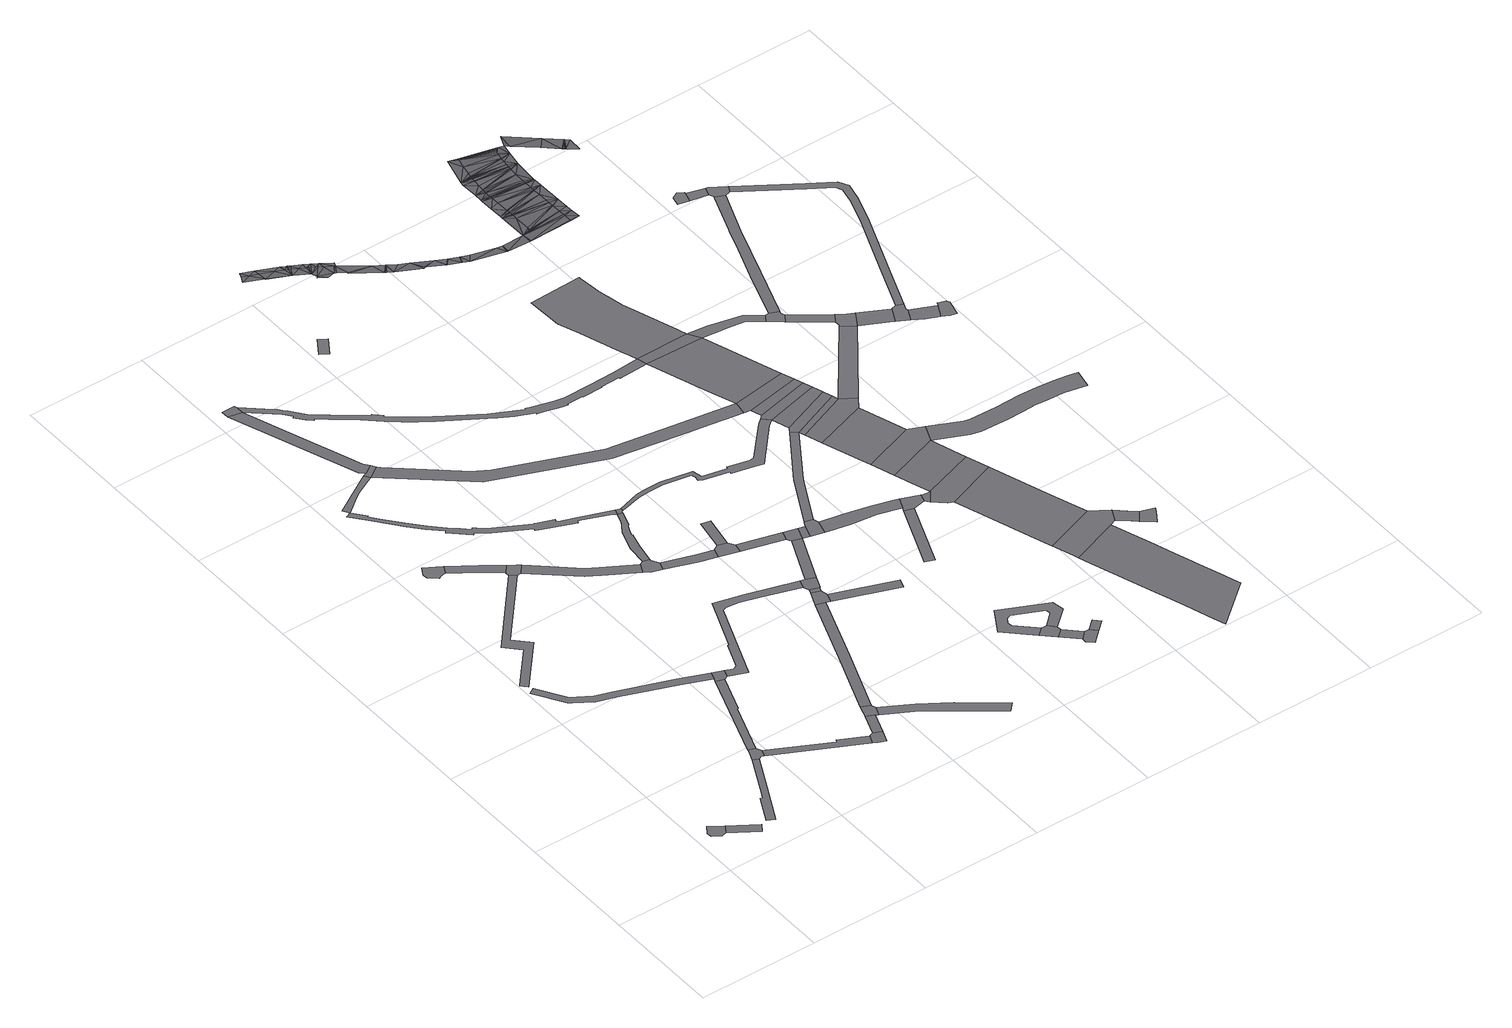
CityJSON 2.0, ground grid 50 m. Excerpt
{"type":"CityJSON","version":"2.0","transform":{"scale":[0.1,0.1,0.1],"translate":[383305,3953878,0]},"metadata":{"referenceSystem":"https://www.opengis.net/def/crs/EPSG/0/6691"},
"CityObjects":{
"road1":{"type":"Road","attributes":{"class":"1040","RoadStructureAttribute.sectionType":"4"},"geometry":[{"type":"MultiSurface","lod":"1","boundaries":[[[0,1,2,3,4,5]]]}]},
"road2":{"type":"Road","attributes":{"class":"1040","RoadStructureAttribute.sectionType":"1"},"geometry":[{"type":"MultiSurface","lod":"1","boundaries":[[[5,4,6,7]]]}]},
"road3":{"type":"Road","attributes":{"class":"1040","RoadStructureAttribute.sectionType":"1"},"geometry":[{"type":"MultiSurface","lod":"1","boundaries":[[[8,9,10,11,12,13,14,15]]]}]},
"road4":{"type":"Road","attributes":{"class":"1040","RoadStructureAttribute.sectionType":"4"},"geometry":[{"type":"MultiSurface","lod":"1","boundaries":[[[16,17,18,8,15,19,20,21,22]]]}]},
"road5":{"type":"Road","attributes":{"class":"1040","RoadStructureAttribute.sectionType":"1"},"geometry":[{"type":"MultiSurface","lod":"1","boundaries":[[[23,24,25,26,27,28,29,30,31,32,33,34,35,36]]]}]},
"road6":{"type":"Road","attributes":{"class":"1040","RoadStructureAttribute.sectionType":"1"},"geometry":[{"type":"MultiSurface","lod":"1","boundaries":[[[37,38,39,40,41,42,43,44,45,46]]]}]},
"road7":{"type":"Road","attributes":{"class":"1040","RoadStructureAttribute.sectionType":"4"},"geometry":[{"type":"MultiSurface","lod":"1","boundaries":[[[47,48,49,50,51,52,53,54]]]}]},
"road8":{"type":"Road","attributes":{"class":"1040","RoadStructureAttribute.sectionType":"1"},"geometry":[{"type":"MultiSurface","lod":"1","boundaries":[[[55,16,22,56,57,58]]]}]},
"road9":{"type":"Road","attributes":{"class":"1040","RoadStructureAttribute.sectionType":"1"},"geometry":[{"type":"MultiSurface","lod":"1","boundaries":[[[59,60,21,20,61,62]]]}]},
"road10":{"type":"Road","attributes":{"class":"1040","RoadStructureAttribute.sectionType":"1"},"geometry":[{"type":"MultiSurface","lod":"1","boundaries":[[[54,53,63,64,65,66,67,68]]]}]},
"road11":{"type":"Road","attributes":{"class":"1040","RoadStructureAttribute.sectionType":"4"},"geometry":[{"type":"MultiSurface","lod":"1","boundaries":[[[36,35,55,58,69,70]]]}]},
"road12":{"type":"Road","attributes":{"class":"1040","RoadStructureAttribute.sectionType":"1"},"geometry":[{"type":"MultiSurface","lod":"1","boundaries":[[[71,72,73,74,75,76,77]]]}]},
"road13":{"type":"Road","attributes":{"class":"1040","RoadStructureAttribute.sectionType":"4"},"geometry":[{"type":"MultiSurface","lod":"1","boundaries":[[[65,64,37,46,78,79,80,81]]]}]},
"road14":{"type":"Road","attributes":{"class":"1040","RoadStructureAttribute.sectionType":"4"},"geometry":[{"type":"MultiSurface","lod":"1","boundaries":[[[82,62,61,83,84,85]]]}]},
"road15":{"type":"Road","attributes":{"class":"1040","RoadStructureAttribute.sectionType":"1"},"geometry":[{"type":"MultiSurface","lod":"1","boundaries":[[[86,82,85,87]]]}]},
"road16":{"type":"Road","attributes":{"class":"1040","RoadStructureAttribute.sectionType":"4"},"geometry":[{"type":"MultiSurface","lod":"1","boundaries":[[[88,89,90,91,92]]]}]},
"road17":{"type":"Road","attributes":{"class":"1040","RoadStructureAttribute.sectionType":"1"},"geometry":[{"type":"MultiSurface","lod":"1","boundaries":[[[89,93,94,95,96,97,98,90]]]}]},
"road18":{"type":"Road","attributes":{"class":"1040","RoadStructureAttribute.sectionType":"4"},"geometry":[{"type":"MultiSurface","lod":"1","boundaries":[[[99,100,101,86,87,102,103,104]]]}]},
"road19":{"type":"Road","attributes":{"class":"1040","RoadStructureAttribute.sectionType":"4"},"geometry":[{"type":"MultiSurface","lod":"1","boundaries":[[[95,94,71,77,105]]]}]},
"road20":{"type":"Road","attributes":{"class":"1040","RoadStructureAttribute.sectionType":"1"},"geometry":[{"type":"MultiSurface","lod":"1","boundaries":[[[79,78,106,107,108,109,110,111,112]]]}]},
"road21":{"type":"Road","attributes":{"class":"1040","RoadStructureAttribute.sectionType":"1"},"geometry":[{"type":"MultiSurface","lod":"1","boundaries":[[[74,113,114,115,116,117,118,119,120,121,122,123,124,125,126,127,128,129,130,131,132,133,134,135,136,137,138,139,140,141,142,143,144,145,146,147,148,149]]]}]},
"road22":{"type":"Road","attributes":{"class":"1040","RoadStructureAttribute.sectionType":"1"},"geometry":[{"type":"MultiSurface","lod":"1","boundaries":[[[150,151,152,153,154,70,69,155,156,157,158,159,160,161,162]]]}]},
"road23":{"type":"Road","attributes":{"class":"1040","RoadStructureAttribute.sectionType":"1"},"geometry":[{"type":"MultiSurface","lod":"1","boundaries":[[[103,102,163,164,165,166,167]]]}]},
"road24":{"type":"Road","attributes":{"class":"1040","RoadStructureAttribute.sectionType":"4"},"geometry":[{"type":"MultiSurface","lod":"1","boundaries":[[[168,109,108,169,170,171,172,173]]]}]},
"road25":{"type":"Road","attributes":{"class":"1040","RoadStructureAttribute.sectionType":"1"},"geometry":[{"type":"MultiSurface","lod":"1","boundaries":[[[174,175,99,104,176,177]]]}]},
"road26":{"type":"Road","attributes":{"class":"1040","RoadStructureAttribute.sectionType":"1"},"geometry":[{"type":"MultiSurface","lod":"1","boundaries":[[[130,178,179,180,181,168,173,182,183,184,185,186,187,188]]]}]},
"road27":{"type":"Road","attributes":{"class":"1040","RoadStructureAttribute.sectionType":"1"},"geometry":[{"type":"MultiSurface","lod":"1","boundaries":[[[171,170,189,190,191,192,193]]]}]},
"road28":{"type":"Road","attributes":{"class":"1040","RoadStructureAttribute.sectionType":"4"},"geometry":[{"type":"MultiSurface","lod":"1","boundaries":[[[194,131,130,188,195,196,197]]]}]},
"road29":{"type":"Road","attributes":{"class":"1040","RoadStructureAttribute.sectionType":"4"},"geometry":[{"type":"MultiSurface","lod":"1","boundaries":[[[198,199,174,177,200,201,202]]]}]},
"road30":{"type":"Road","attributes":{"class":"1040","RoadStructureAttribute.sectionType":"1"},"geometry":[{"type":"MultiSurface","lod":"3","boundaries":[[[203,204,205]],[[204,206,205]],[[207,208,209]],[[210,207,211]],[[212,213,203]],[[214,215,216]],[[213,216,215]],[[217,214,216]],[[218,219,210]],[[203,213,215]],[[220,208,221]],[[218,210,211]],[[203,205,212]],[[221,222,223]],[[209,211,207]],[[223,214,217]],[[209,208,220]],[[221,223,217]],[[208,222,221]],[[213,224,216]],[[212,225,213]],[[205,206,226]],[[225,227,224]],[[205,226,225]],[[209,228,211]],[[209,220,224]],[[228,218,211]],[[224,220,221]],[[224,217,216]],[[212,205,225]],[[217,224,221]],[[225,224,213]],[[219,218,228]],[[224,228,209]]],"semantics":{"surfaces":[{"type":"TrafficArea","function":"2000"},{"type":"TrafficArea","function":"1000"}],"values":[0,0,0,0,0,0,0,0,0,0,0,0,0,0,0,0,0,0,0,1,1,1,1,1,1,1,1,1,1,1,1,1,1,1]}}]},
"road31":{"type":"Road","attributes":{"class":"1040","RoadStructureAttribute.sectionType":"4"},"geometry":[{"type":"MultiSurface","lod":"1","boundaries":[[[229,192,191,230,231,232]]]}]},
"road32":{"type":"Road","attributes":{"class":"1040","RoadStructureAttribute.sectionType":"1"},"geometry":[{"type":"MultiSurface","lod":"1","boundaries":[[[233,198,202,234,235]]]}]},
"road33":{"type":"Road","attributes":{"class":"1040","RoadStructureAttribute.sectionType":"4"},"geometry":[{"type":"MultiSurface","lod":"1","boundaries":[[[161,160,233,235,236,237]]]}]},
"road34":{"type":"Road","attributes":{"class":"1040","RoadStructureAttribute.sectionType":"1"},"geometry":[{"type":"MultiSurface","lod":"1","boundaries":[[[238,239,240,241]]]}]},
"road35":{"type":"Road","attributes":{"class":"1040","RoadStructureAttribute.sectionType":"1"},"geometry":[{"type":"MultiSurface","lod":"1","boundaries":[[[242,229,232,243]]]}]},
"road36":{"type":"Road","attributes":{"class":"1040","RoadStructureAttribute.sectionType":"1"},"geometry":[{"type":"MultiSurface","lod":"1","boundaries":[[[231,230,244,245]]]}]},
"road37":{"type":"Road","attributes":{"class":"1040","RoadStructureAttribute.sectionType":"1"},"geometry":[{"type":"MultiSurface","lod":"1","boundaries":[[[246,247,248,249,250,251,252,105,77,253,254,255,256,257,258]]]}]},
"road38":{"type":"Road","attributes":{"class":"1040","RoadStructureAttribute.sectionType":"1"},"geometry":[{"type":"MultiSurface","lod":"1","boundaries":[[[201,200,259,260]]]}]},
"road39":{"type":"Road","attributes":{"class":"1040","RoadStructureAttribute.sectionType":"4"},"geometry":[{"type":"MultiSurface","lod":"3","boundaries":[[[261,228,262]],[[262,263,264]],[[228,263,262]],[[264,265,266]],[[219,228,261]],[[263,267,268]],[[263,268,265]],[[265,269,270]],[[265,270,266]],[[263,265,264]],[[271,270,272]],[[266,270,271]],[[262,264,271]],[[219,261,210]],[[210,261,271]],[[264,266,271]],[[261,262,271]]],"semantics":{"surfaces":[{"type":"TrafficArea","function":"1020"},{"type":"TrafficArea","function":"2000"}],"values":[0,0,0,0,0,0,0,0,0,0,1,1,1,1,1,1,1]}}]},
"road40":{"type":"Road","attributes":{"class":"1040","RoadStructureAttribute.sectionType":"1"},"geometry":[{"type":"MultiSurface","lod":"1","boundaries":[[[91,90,273,274,275,276,277,278,279,280,281,282,283,284,285,286,287,288,289,290,291,292,293,294,295,296,297,298,299,300,301,302,303,304,305,306,307,308,309,310,311,312,313,314,315,316,317,318,319,320,321,322]]]}]},
"road41":{"type":"Road","attributes":{"class":"1040","RoadStructureAttribute.sectionType":"1"},"geometry":[{"type":"MultiSurface","lod":"1","boundaries":[[[323,237,236,324]]]}]},
"road42":{"type":"Road","attributes":{"class":"1040","RoadStructureAttribute.sectionType":"4"},"geometry":[{"type":"MultiSurface","lod":"1","boundaries":[[[245,244,323,324,325]]]}]},
"road43":{"type":"Road","attributes":{"class":"1040","RoadStructureAttribute.sectionType":"1"},"geometry":[{"type":"MultiSurface","lod":"1","boundaries":[[[325,324,326,327]]]}]},
"road44":{"type":"Road","attributes":{"class":"1040","RoadStructureAttribute.sectionType":"4"},"geometry":[{"type":"MultiSurface","lod":"1","boundaries":[[[328,327,326,329,330,331]]]}]},
"road45":{"type":"Road","attributes":{"class":"1040","RoadStructureAttribute.sectionType":"1"},"geometry":[{"type":"MultiSurface","lod":"1","boundaries":[[[332,333,334,335,336,337,338,339,340,341,342,197,196,343,344,345,346,347,348,349,350,351,352,353,354,355]]]}]},
"road46":{"type":"Road","attributes":{"class":"1040","RoadStructureAttribute.sectionType":"4"},"geometry":[{"type":"MultiSurface","lod":"1","boundaries":[[[356,357,358,359,360,361,362]]]}]},
"road47":{"type":"Road","attributes":{"class":"1040","RoadStructureAttribute.sectionType":"1"},"geometry":[{"type":"MultiSurface","lod":"1","boundaries":[[[363,364,365,366,358,357,367,368,369,370,371,372,362,361]]]}]},
"road48":{"type":"Road","attributes":{"class":"1040","RoadStructureAttribute.sectionType":"1"},"geometry":[{"type":"MultiSurface","lod":"1","boundaries":[[[360,359,373,374]]]}]},
"road49":{"type":"Road","attributes":{"class":"1040","RoadStructureAttribute.sectionType":"4"},"geometry":[{"type":"MultiSurface","lod":"1","boundaries":[[[375,374,373,376,377,378,379]]]}]},
"road50":{"type":"Road","attributes":{"class":"1040","RoadStructureAttribute.sectionType":"1"},"geometry":[{"type":"MultiSurface","lod":"3","boundaries":[[[380,381,382]],[[383,384,385]],[[386,387,388]],[[389,383,385]],[[382,390,380]],[[391,392,393]],[[393,389,391]],[[394,395,396]],[[397,398,387]],[[390,399,400]],[[392,391,386]],[[401,402,403]],[[386,388,392]],[[404,405,390]],[[406,407,408]],[[390,405,409]],[[390,409,380]],[[400,404,390]],[[410,397,381]],[[381,380,411]],[[394,270,395]],[[389,385,391]],[[407,403,408]],[[401,403,412]],[[395,270,269]],[[381,411,410]],[[397,410,398]],[[387,386,397]],[[403,384,412]],[[412,384,383]],[[394,399,390]],[[394,396,399]],[[408,403,402]]],"semantics":{"surfaces":[{"type":"TrafficArea","function":"1000"}],"values":[0,0,0,0,0,0,0,0,0,0,0,0,0,0,0,0,0,0,0,0,0,0,0,0,0,0,0,0,0,0,0,0,0]}}]},
"road51":{"type":"Road","attributes":{"class":"1040","RoadStructureAttribute.sectionType":"1"},"geometry":[{"type":"MultiSurface","lod":"1","boundaries":[[[330,329,413,414,415,416,417,418,419,420,421]]]}]},
"road52":{"type":"Road","attributes":{"class":"1040","RoadStructureAttribute.sectionType":"1"},"geometry":[{"type":"MultiSurface","lod":"1","boundaries":[[[422,379,378,423]]]}]},
"road53":{"type":"Road","attributes":{"class":"1040","RoadStructureAttribute.sectionType":"1"},"geometry":[{"type":"MultiSurface","lod":"1","boundaries":[[[424,425,426,427]]]}]},
"road54":{"type":"Road","attributes":{"class":"1040","RoadStructureAttribute.sectionType":"1"},"geometry":[{"type":"MultiSurface","lod":"1","boundaries":[[[428,429,328,331,430,431]]]}]},
"road55":{"type":"Road","attributes":{"class":"1040","RoadStructureAttribute.sectionType":"4"},"geometry":[{"type":"MultiSurface","lod":"1","boundaries":[[[417,416,424,427,432,433]]]}]},
"road56":{"type":"Road","attributes":{"class":"1040","RoadStructureAttribute.sectionType":"1"},"geometry":[{"type":"MultiSurface","lod":"1","boundaries":[[[434,433,432,435,436,437,438,439]]]}]},
"road57":{"type":"Road","attributes":{"name":"都道305号","class":"1040","function":"3","usage":"2","RoadStructureAttribute.sectionType":"1"},"geometry":[{"type":"MultiSurface","lod":"1","boundaries":[[[301,440,258,441,442]]]}]},
"road58":{"type":"Road","attributes":{"name":"都道305号","class":"1040","function":"3","usage":"2","RoadStructureAttribute.sectionType":"4"},"geometry":[{"type":"MultiSurface","lod":"1","boundaries":[[[443,302,301,442]]]}]},
"road59":{"type":"Road","attributes":{"name":"都道305号","class":"1040","function":"3","usage":"2","RoadStructureAttribute.sectionType":"1"},"geometry":[{"type":"MultiSurface","lod":"1","boundaries":[[[444,445,446,447,448,449,450,451,452,453,454,455,456,457,302,443]]]}]},
"road60":{"type":"Road","attributes":{"name":"都道305号","class":"1040","function":"3","usage":"2","RoadStructureAttribute.sectionType":"4"},"geometry":[{"type":"MultiSurface","lod":"1","boundaries":[[[441,258,257,458,459]]]}]},
"road61":{"type":"Road","attributes":{"name":"都道305号","class":"1040","function":"3","usage":"2","RoadStructureAttribute.sectionType":"4"},"geometry":[{"type":"MultiSurface","lod":"1","boundaries":[[[460,461,332,355,462]]]}]},
"road62":{"type":"Road","attributes":{"name":"都道305号","class":"1040","function":"3","usage":"2","RoadStructureAttribute.sectionType":"4"},"geometry":[{"type":"MultiSurface","lod":"1","boundaries":[[[463,464,428,431,465]]]}]},
"road63":{"type":"Road","attributes":{"name":"都道305号","class":"1040","function":"3","usage":"2","RoadStructureAttribute.sectionType":"1"},"geometry":[{"type":"MultiSurface","lod":"1","boundaries":[[[459,458,461,460]]]}]},
"road64":{"type":"Road","attributes":{"name":"都道305号","class":"1040","function":"3","usage":"2","RoadStructureAttribute.sectionType":"1"},"geometry":[{"type":"MultiSurface","lod":"1","boundaries":[[[462,355,464,463,466]]]}]},
"road65":{"type":"Road","attributes":{"name":"都道305号","class":"1040","function":"3","usage":"2","RoadStructureAttribute.sectionType":"4"},"geometry":[{"type":"MultiSurface","lod":"3","boundaries":[[[467,468,469]],[[468,470,471]],[[470,472,471]],[[469,468,471]],[[469,471,473]],[[467,469,473]],[[472,407,471]],[[407,406,473]],[[471,407,473]]],"semantics":{"surfaces":[{"type":"TrafficArea","function":"2000"},{"type":"TrafficArea","function":"1020"}],"values":[0,0,0,0,1,1,1,1,1]}}]},
"road66":{"type":"Road","attributes":{"name":"都道305号","class":"1040","function":"3","usage":"2","RoadStructureAttribute.sectionType":"1"},"geometry":[{"type":"MultiSurface","lod":"1","boundaries":[[[465,431,474,475,476]]]}]},
"road67":{"type":"Road","attributes":{"name":"都道305号","class":"1040","function":"3","usage":"2","RoadStructureAttribute.sectionType":"4"},"geometry":[{"type":"MultiSurface","lod":"1","boundaries":[[[477,478,437,436,435,479,480,481]]]}]},
"road68":{"type":"Road","attributes":{"name":"都道305号","class":"1040","function":"3","usage":"2","RoadStructureAttribute.sectionType":"1"},"geometry":[{"type":"MultiSurface","lod":"1","boundaries":[[[482,483,484,485,486,487]]]}]},
"road69":{"type":"Road","attributes":{"name":"都道305号","class":"1040","function":"3","usage":"2","RoadStructureAttribute.sectionType":"1"},"geometry":[{"type":"MultiSurface","lod":"1","boundaries":[[[488,489,490,437,478]]]}]},
"road70":{"type":"Road","attributes":{"name":"都道305号","class":"1040","function":"3","usage":"2","RoadStructureAttribute.sectionType":"4"},"geometry":[{"type":"MultiSurface","lod":"1","boundaries":[[[475,474,483,482,491]]]}]},
"road71":{"type":"Road","attributes":{"name":"都道305号","class":"1040","function":"3","usage":"2","RoadStructureAttribute.sectionType":"4"},"geometry":[{"type":"MultiSurface","lod":"1","boundaries":[[[486,485,489,488,492]]]}]},
"road72":{"type":"Road","attributes":{"name":"都道305号","class":"1040","function":"3","usage":"2","RoadStructureAttribute.sectionType":"1"},"geometry":[{"type":"MultiSurface","lod":"1","boundaries":[[[481,480,493,494,495,496,497,498]]]}]},
"road73":{"type":"Road","attributes":{"name":"都道305号","class":"1040","function":"3","usage":"2","RoadStructureAttribute.sectionType":"1"},"geometry":[{"type":"MultiSurface","lod":"1","boundaries":[[[499,500,501,502,503,504,505,506,507,508,509,510,511,512,513,514,515]]]}]},
"road74":{"type":"Road","attributes":{"name":"都道305号","class":"1040","function":"3","usage":"2","RoadStructureAttribute.sectionType":"4"},"geometry":[{"type":"MultiSurface","lod":"1","boundaries":[[[497,496,516,517,507,506,518,519,520]]]}]},
"road75":{"type":"Road","attributes":{"name":"都道305号","class":"1040","function":"3","usage":"2","RoadStructureAttribute.sectionType":"1"},"geometry":[{"type":"MultiSurface","lod":"3","boundaries":[[[521,522,523]],[[524,525,526]],[[527,528,529]],[[530,531,532]],[[533,534,535]],[[536,537,538]],[[539,540,541]],[[407,542,533]],[[543,544,545]],[[522,546,547]],[[538,548,549]],[[529,550,527]],[[537,551,552]],[[553,554,540]],[[522,547,523]],[[529,555,556]],[[557,544,558]],[[521,559,560]],[[561,562,563]],[[564,565,566]],[[567,568,524]],[[521,569,559]],[[530,570,571]],[[572,573,565]],[[557,574,575]],[[576,562,577]],[[544,578,558]],[[545,568,579]],[[535,534,580]],[[546,581,582]],[[583,584,568]],[[530,532,585]],[[552,586,587]],[[546,530,588]],[[589,545,579]],[[590,591,540]],[[592,568,567]],[[540,554,593]],[[546,594,581]],[[566,565,539]],[[529,595,555]],[[530,596,570]],[[536,551,537]],[[563,562,576]],[[564,597,565]],[[407,535,598]],[[543,545,589]],[[591,590,599]],[[523,569,521]],[[540,591,600]],[[525,524,601]],[[565,597,602]],[[546,588,594]],[[538,537,603]],[[557,595,529]],[[528,590,529]],[[604,524,526]],[[546,605,547]],[[598,606,607]],[[608,524,407]],[[552,551,586]],[[568,584,579]],[[544,543,609]],[[577,610,611]],[[540,612,613]],[[601,524,608]],[[568,592,583]],[[614,540,593]],[[470,561,472]],[[588,530,585]],[[576,577,615]],[[596,538,549]],[[557,575,595]],[[577,616,615]],[[617,537,552]],[[618,540,614]],[[577,521,610]],[[521,560,610]],[[619,565,602]],[[620,590,528]],[[621,561,563]],[[540,600,553]],[[607,608,407]],[[538,603,548]],[[541,540,613]],[[598,607,407]],[[530,571,531]],[[577,611,616]],[[618,612,540]],[[529,556,550]],[[565,540,539]],[[546,582,605]],[[572,565,619]],[[558,574,557]],[[536,538,622]],[[561,621,472]],[[567,524,604]],[[544,609,578]],[[599,590,620]],[[407,533,535]],[[530,538,596]],[[570,593,554]],[[532,620,528]],[[607,606,615]],[[602,597,617]],[[550,532,527]],[[598,535,563]],[[592,567,560]],[[599,531,591]],[[573,551,536]],[[578,609,605]],[[584,559,579]],[[616,601,608]],[[567,604,610]],[[525,601,616]],[[566,603,537]],[[564,617,597]],[[558,582,581]],[[615,608,607]],[[611,610,526]],[[589,523,543]],[[603,566,539]],[[573,586,551]],[[549,618,596]],[[588,556,555]],[[599,532,531]],[[588,550,556]],[[592,560,559]],[[543,523,547]],[[616,608,615]],[[571,591,531]],[[583,559,584]],[[589,559,569]],[[613,548,541]],[[553,571,570]],[[553,570,554]],[[579,559,589]],[[612,618,548]],[[600,591,571]],[[573,587,586]],[[576,598,563]],[[578,582,558]],[[621,542,407]],[[617,566,537]],[[580,563,535]],[[596,618,570]],[[570,618,614]],[[572,617,573]],[[611,526,525]],[[573,617,552]],[[580,534,563]],[[570,614,593]],[[595,588,555]],[[613,612,548]],[[599,620,532]],[[616,611,525]],[[567,610,560]],[[578,605,582]],[[550,585,532]],[[575,581,595]],[[574,581,575]],[[602,617,619]],[[539,548,603]],[[600,571,553]],[[472,621,407]],[[592,559,583]],[[533,542,621]],[[564,566,617]],[[619,617,572]],[[528,527,532]],[[595,594,588]],[[610,604,526]],[[548,618,549]],[[609,543,547]],[[574,558,581]],[[573,552,587]],[[563,534,533]],[[541,548,539]],[[563,533,621]],[[606,598,615]],[[609,547,605]],[[581,594,595]],[[550,588,585]],[[615,598,576]],[[589,569,523]]],"semantics":{"surfaces":[{"type":"TrafficArea","function":"2000"},{"type":"TrafficArea","function":"1000"}],"values":[0,0,0,0,0,0,0,0,0,0,0,0,0,0,0,0,0,0,0,0,0,0,0,0,0,0,0,0,0,0,0,0,0,0,0,0,0,0,0,0,0,0,0,0,0,0,0,0,0,0,0,0,0,0,0,0,0,0,0,0,0,0,0,0,0,0,0,0,0,0,0,0,0,0,0,0,0,0,0,0,0,0,0,0,0,0,0,0,0,0,0,0,0,0,0,0,0,0,0,0,0,1,1,1,1,1,1,1,1,1,1,1,1,1,1,1,1,1,1,1,1,1,1,1,1,1,1,1,1,1,1,1,1,1,1,1,1,1,1,1,1,1,1,1,1,1,1,1,1,1,1,1,1,1,1,1,1,1,1,1,1,1,1,1,1,1,1,1,1,1,1,1,1,1,1,1,1,1,1,1,1,1,1,1,1]}}]},
"road76":{"type":"Road","attributes":{"class":"1040","RoadStructureAttribute.sectionType":"1"},"geometry":[{"type":"MultiSurface","lod":"1","boundaries":[[[623,624,625,443,442,626,627,628,629,630]]]}]},
"road77":{"type":"Road","attributes":{"class":"1040","RoadStructureAttribute.sectionType":"1"},"geometry":[{"type":"MultiSurface","lod":"1","boundaries":[[[631,520,519,632,633,634]]]}]},
"road78":{"type":"Road","attributes":{"class":"1040","RoadStructureAttribute.sectionType":"4"},"geometry":[{"type":"MultiSurface","lod":"1","boundaries":[[[634,633,635,636,637]]]}]},
"road79":{"type":"Road","attributes":{"class":"1040","RoadStructureAttribute.sectionType":"1"},"geometry":[{"type":"MultiSurface","lod":"1","boundaries":[[[638,639,475,491,640,641]]]}]},
"road80":{"type":"Road","attributes":{"class":"1040","RoadStructureAttribute.sectionType":"1"},"geometry":[{"type":"MultiSurface","lod":"3","boundaries":[[[642,643,644]],[[645,646,647]],[[648,649,645]],[[650,651,648]],[[645,647,648]],[[648,652,653]],[[654,643,642]],[[655,649,648]],[[651,655,648]],[[642,652,648]],[[653,650,648]],[[654,622,643]],[[644,652,642]]],"semantics":{"surfaces":[{"type":"TrafficArea","function":"1000"}],"values":[0,0,0,0,0,0,0,0,0,0,0,0,0]}}]},
"road81":{"type":"Road","attributes":{"class":"1040","RoadStructureAttribute.sectionType":"4"},"geometry":[{"type":"MultiSurface","lod":"1","boundaries":[[[656,630,629,657,658,659,660]]]}]},
"road82":{"type":"Road","attributes":{"class":"1040","RoadStructureAttribute.sectionType":"1"},"geometry":[{"type":"MultiSurface","lod":"1","boundaries":[[[658,657,661,662]]]}]},
"road83":{"type":"Road","attributes":{"class":"1040","RoadStructureAttribute.sectionType":"1"},"geometry":[{"type":"MultiSurface","lod":"1","boundaries":[[[663,664,665,666,667,668,669,492,488,670,671,672,673,674,675,676,677,678,679]]]}]},
"road84":{"type":"Road","attributes":{"class":"1040","RoadStructureAttribute.sectionType":"4"},"geometry":[{"type":"MultiSurface","lod":"1","boundaries":[[[680,662,661,681,638,641,682]]]}]},
"road85":{"type":"Road","attributes":{"class":"1040","RoadStructureAttribute.sectionType":"1"},"geometry":[{"type":"MultiSurface","lod":"1","boundaries":[[[682,641,683,684,685]]]}]},
"road86":{"type":"Road","attributes":{"class":"1040","RoadStructureAttribute.sectionType":"1"},"geometry":[{"type":"MultiSurface","lod":"1","boundaries":[[[686,687,688,689,690,691,656,660,692,693,694]]]}]},
"road87":{"type":"Road","attributes":{"class":"1040","RoadStructureAttribute.sectionType":"4"},"geometry":[{"type":"MultiSurface","lod":"1","boundaries":[[[695,685,684,696,697,698,699]]]}]},
"road88":{"type":"Road","attributes":{"class":"1040","RoadStructureAttribute.sectionType":"4"},"geometry":[{"type":"MultiSurface","lod":"1","boundaries":[[[700,701,702,703,704,705]]]}]},
"road89":{"type":"Road","attributes":{"class":"1040","RoadStructureAttribute.sectionType":"1"},"geometry":[{"type":"MultiSurface","lod":"1","boundaries":[[[697,696,706,707,708]]]}]},
"road90":{"type":"Road","attributes":{"class":"1040","RoadStructureAttribute.sectionType":"1"},"geometry":[{"type":"MultiSurface","lod":"1","boundaries":[[[704,703,709,710]]]}]},
"road91":{"type":"Road","attributes":{"class":"1040","RoadStructureAttribute.sectionType":"4"},"geometry":[{"type":"MultiSurface","lod":"1","boundaries":[[[711,712,708,707,713,714,715,716]]]}]},
"road92":{"type":"Road","attributes":{"class":"1040","RoadStructureAttribute.sectionType":"4"},"geometry":[{"type":"MultiSurface","lod":"1","boundaries":[[[717,710,709,718,719,686,694,720,721]]]}]},
"road93":{"type":"Road","attributes":{"class":"1040","RoadStructureAttribute.sectionType":"1"},"geometry":[{"type":"MultiSurface","lod":"1","boundaries":[[[721,720,722,723,724,725,726,727,695,699,728,729,730,731,732,733,734]]]}]}
},
"vertices":[
[78,242,0],[56,209,0],[59,189,0],[92,167,0],[111,171,0],[133,205,0],
[220,99,0],[243,132,0],
[428,434,0],[357,291,0],[332,243,0],[324,247,0],[268,138,0],[298,122,0],[379,280,0],[451,424,0],
[449,488,0],[445,475,0],[434,447,0],[468,430,0],[475,426,0],[486,454,0],[476,476,0],
[480,951,0],[260,1030,0],[187,1055,0],[110,1104,0],[39,1220,0],[12,1203,0],[87,1081,0],[101,1072,0],[173,1026,0],[249,1000,0],[359,959,0],[468,919,0],[587,871,0],[599,903,0],
[341,1767,0],[98,1488,0],[82,1468,0],[137,1408,0],[9,1261,0],[7,1258,0],[30,1235,0],[191,1419,0],[132,1480,0],[365,1749,0],
[116,1986,0],[96,1952,0],[99,1932,0],[134,1902,0],[139,1908,0],[164,1912,0],[165,1911,0],[185,1946,0],
[582,857,0],[553,690,0],[558,689,0],[614,845,0],
[734,339,0],[730,331,0],[827,248,0],[843,284,0],
[266,1842,0],[340,1784,0],[366,1815,0],[364,1816,0],[290,1874,0],[186,1945,0],
[632,853,0],[644,885,0],
[254,2513,0],[147,2451,0],[77,2407,0],[93,2383,0],[147,2423,0],[185,2449,0],[269,2493,0],
[382,1750,0],[411,1785,0],[408,1788,0],[398,1795,0],
[861,291,0],[846,239,0],[876,226,0],[895,276,0],
[895,379,0],[928,364,0],
[58,3098,0],[60,3067,0],[117,3055,0],[117,3089,0],[113,3097,0],
[250,2540,0],[270,2522,0],[307,2546,0],[290,2570,0],[268,2630,0],[199,2825,0],
[911,432,0],[907,421,0],[896,382,0],[938,358,0],[955,397,0],[948,415,0],
[320,2527,0],
[554,1597,0],[604,1566,0],[734,1489,0],[753,1529,0],[627,1604,0],[581,1633,0],[486,1718,0],
[70,2372,0],[129,2300,0],[210,2199,0],[255,2146,0],[307,2096,0],[301,2089,0],[373,2019,0],[381,2027,0],[384,2025,0],[432,1988,0],[566,1914,0],[564,1905,0],[576,1900,0],[712,1846,0],[717,1856,0],[732,1850,0],[829,1813,0],[853,1799,0],[862,1823,0],[721,1874,0],[663,1895,0],[655,1900,0],[658,1910,0],[589,1937,0],[585,1939,0],[584,1936,0],[434,2020,0],[404,2043,0],[393,2052,0],[387,2046,0],[356,2078,0],[320,2109,0],[269,2160,0],[217,2221,0],[164,2285,0],[131,2327,0],[135,2331,0],
[829,1204,0],[741,984,0],[736,986,0],[693,880,0],[675,872,0],[707,823,0],[838,1149,0],[857,1157,0],[910,1150,0],[993,1126,0],[1143,1077,0],[1155,1114,0],[953,1175,0],
[1053,294,0],[1330,89,0],[1359,121,0],[1196,250,0],[1080,326,0],
[771,1538,0],[762,1472,0],[801,1459,0],[814,1496,0],[795,1525,0],[797,1533,0],
[1120,976,0],[1014,694,0],[1051,680,0],[1158,962,0],
[837,1756,0],[829,1742,0],[808,1710,0],[778,1623,0],[813,1615,0],[830,1676,0],[826,1678,0],[834,1700,0],[844,1721,0],[853,1730,0],[872,1793,0],
[931,1414,0],[937,1412,0],[1001,1394,0],[1012,1433,0],[949,1450,0],
[879,1816,0],[874,1801,0],[883,1803,0],[880,1816,0],
[1146,1037,0],[1123,983,0],[1176,956,0],[1189,994,0],[1183,1023,0],
[415,3379,290],[366,3401,290],[386,3369,290],[358,3382,290],[574,3302,292],[534,3323,292],[550,3292,292],[598,3287,293],[572,3278,292],[418,3355,291],[469,3332,292],[502,3339,292],[501,3340,292],[504,3316,292],[505,3316,292],[579,3275,293],[587,3270,293],[526,3306,292],[518,3310,292],[525,3328,292],[522,3329,292],[509,3275,292],[421,3320,291],[345,3355,290],[419,3316,291],[569,3240,293],
[1035,1447,0],[1082,1372,0],[1090,1411,0],[1074,1437,0],
[1153,1055,0],[1190,1040,0],[1191,1041,0],
[1214,1094,0],[1176,1108,0],
[572,3211,0],[527,3143,0],[560,3121,0],[605,3190,0],
[1060,1576,0],[1099,1569,0],
[1254,1325,0],[1266,1363,0],
[1301,2067,0],[1038,2109,0],[914,2157,0],[640,2265,0],[596,2291,0],[581,2300,0],[329,2516,0],[577,2230,0],[1023,2054,0],[1292,2010,0],[1382,1996,0],[1550,1969,0],[1558,2026,0],
[1432,863,0],[1445,901,0],
[603,3260,293],[609,3256,293],[576,3218,292],[627,3245,293],[636,3195,293],[657,3226,293],[572,3211,292],[605,3190,292],[642,3191,293],[661,3223,293],[623,3271,293],[669,3240,293],
[225,2958,0],[250,2927,0],[244,2922,0],[272,2884,0],[296,2865,0],[301,2871,0],[342,2837,0],[432,2764,0],[494,2707,0],[541,2669,0],[588,2634,0],[640,2598,0],[798,2497,0],[829,2479,0],[882,2448,0],[955,2418,0],[954,2413,0],[985,2405,0],[1028,2392,0],[1051,2388,0],[1074,2384,0],[1075,2389,0],[1144,2390,0],[1143,2386,0],[1228,2387,0],[1228,2391,0],[1310,2394,0],[1311,2387,0],[1434,2394,0],[1422,2435,0],[1307,2428,0],[1202,2425,0],[1091,2423,0],[1048,2430,0],[962,2453,0],[938,2460,0],[937,2457,0],[813,2517,0],[686,2600,0],[611,2650,0],[506,2728,0],[511,2735,0],[480,2765,0],[476,2761,0],[425,2802,0],[294,2907,0],[251,2962,0],[244,2970,0],[226,2991,0],[190,3023,0],
[1264,1305,0],[1302,1293,0],
[1322,1348,0],
[1331,1285,0],[1351,1340,0],
[1363,1362,0],[1386,1271,0],[1402,1331,0],[1396,1353,0],
[1579,1907,0],[1553,1886,0],[1430,1751,0],[1409,1749,0],[1322,1769,0],[1320,1760,0],[1220,1783,0],[1211,1824,0],[1083,1848,0],[1011,1847,0],[973,1844,0],[971,1824,0],[1016,1829,0],[1080,1830,0],[1193,1809,0],[1199,1794,0],[1197,1773,0],[1212,1764,0],[1315,1740,0],[1313,1731,0],[1404,1710,0],[1439,1702,0],[1580,1858,0],[1606,1878,0],
[1712,384,0],[1692,385,0],[1661,359,0],[1710,311,0],[1741,337,0],[1741,357,0],[1714,386,0],
[1816,423,0],[1808,474,0],[1615,565,0],[1553,463,0],[1613,461,0],[1611,481,0],[1624,502,0],[1643,508,0],[1762,452,0],[1765,432,0],
[1773,250,0],[1801,278,0],
[1803,276,0],[1772,230,0],[1796,206,0],[1846,251,0],[1823,275,0],
[812,3073,290],[888,3079,289],[850,3098,289],[1069,2959,286],[1187,2958,289],[1090,2988,286],[1012,3018,287],[989,2993,287],[990,2992,287],[1068,2960,286],[811,3120,291],[1053,3000,287],[1040,2970,287],[1041,2970,287],[770,3147,290],[679,3169,292],[675,3163,292],[968,3039,288],[921,3027,290],[783,3090,291],[784,3090,291],[1205,2920,289],[1206,2920,289],[1210,2954,289],[787,3088,291],[790,3086,291],[1300,2910,292],[1301,2951,292],[1210,2918,289],[811,3073,290],[914,3030,291],[910,3024,290],[1204,2920,289],
[1399,1268,0],[1487,1251,0],[1597,1237,0],[1690,1211,0],[1709,1257,0],[1694,1264,0],[1607,1288,0],[1496,1313,0],[1412,1328,0],
[1863,311,0],[1886,286,0],
[1684,1195,0],[1575,928,0],[1612,913,0],[1722,1183,0],
[1616,1784,0],[1472,1568,0],[1500,1551,0],[1643,1766,0],
[1774,1194,0],[1785,1227,0],
[1789,1225,0],[1790,1178,0],[1811,1206,0],[1823,1222,0],[1815,1221,0],[1806,1223,0],
[1514,2154,0],[1788,2061,0],[1679,2387,0],
[1648,2438,0],
[1625,2504,0],[1622,2514,0],[1574,2656,0],[1559,2704,0],[1548,2755,0],[1535,2813,0],[1531,2850,0],[1525,2911,0],[1525,2916,0],[1305,2910,0],[1311,2761,0],[1343,2670,0],[1400,2500,0],[1412,2466,0],
[1577,1965,0],[1806,2008,0],
[1818,1972,0],[1592,1918,0],[1831,1934,0],
[1846,1889,0],[1630,1805,0],[1858,1853,0],
[1844,1893,0],
[1488,2915,292],[1525,2916,292],[1487,2918,292],[1521,2955,294],[1486,2948,293],[1486,2954,293],[1305,2910,292],
[1651,1742,0],[1866,1827,0],[1864,1836,0],
[2045,1282,0],[2041,1297,0],[1835,1134,0],[1858,1125,0],[2072,1203,0],
[1895,1743,0],[1675,1669,0],[1719,1535,0],[1742,1469,0],[1960,1545,0],[1951,1573,0],
[1993,1445,0],[1775,1370,0],[1799,1297,0],
[1927,1787,0],
[2024,1517,0],
[1897,1006,0],[1919,942,0],[1983,750,0],[1992,721,0],[2208,798,0],[2158,948,0],
[2398,189,0],[2381,240,0],[2346,341,0],[2342,355,0],[2317,427,0],[2284,527,0],[2251,625,0],[2231,687,0],[2029,611,0],[2047,557,0],[2090,429,0],[2136,295,0],[2146,266,0],[2176,174,0],[2216,52,0],[2231,5,0],[2410,153,0],
[1997,706,0],[2024,628,0],[2232,688,0],[2256,697,0],[2282,751,0],
[1513,3130,299],[1512,3164,299],[1477,3139,299],[1296,3069,297],[1335,3062,296],[1335,3066,296],[1329,3229,302],[1329,3255,302],[1289,3220,302],[1514,3268,304],[1479,3272,303],[1478,3261,303],[1324,2954,292],[1328,2956,292],[1335,2962,292],[1509,3376,308],[1490,3356,306],[1524,3329,305],[1347,3370,305],[1290,3306,303],[1339,3331,304],[1321,2952,292],[1329,3174,300],[1291,3183,300],[1293,3133,298],[1512,3168,299],[1476,3167,299],[1484,3325,305],[1483,3322,305],[1329,3228,302],[1506,3375,308],[1495,3367,307],[1334,3299,303],[1334,3302,303],[1328,3213,301],[1328,3221,302],[1291,3190,300],[1328,3186,300],[1478,3122,298],[1478,3120,298],[1521,2956,294],[1520,2984,294],[1485,2978,294],[1355,3410,307],[1319,3424,307],[1355,3407,307],[1334,3079,297],[1296,3080,297],[1477,3130,299],[1480,3287,304],[1479,3274,303],[1356,3414,307],[1356,3415,307],[1328,3187,300],[1328,3195,300],[1483,3014,295],[1518,3031,295],[1329,3181,300],[1333,3092,297],[1333,2960,292],[1476,3176,300],[1476,3171,299],[1334,3089,297],[1333,3091,297],[1477,3258,303],[1501,3373,308],[1498,3371,308],[1476,3225,302],[1331,3143,299],[1287,3291,303],[1332,3286,303],[1334,3088,297],[1335,3306,303],[1476,3186,300],[1328,3211,301],[1482,3306,304],[1355,3411,307],[1336,2964,292],[1332,3284,303],[1334,3298,303],[1335,3058,296],[1356,3412,307],[1488,3345,306],[1334,3073,297],[1476,3170,299],[1337,2964,292],[1338,2974,293],[1336,3039,295],[1329,3180,300],[1480,3090,297],[1481,3055,296],[1336,3314,303],[1336,3315,303],[1335,3310,303],[1483,3018,295],[1482,3037,295],[1492,3362,307],[1336,3310,303],[1356,3413,307],[1332,3282,303],[1486,2956,293],[1532,3370,308],
[1867,2397,0],[1758,2422,0],[1738,2427,0],[1763,2378,0],[1777,2376,0],[1856,2364,0],[1914,2320,0],[1933,2348,0],
[2324,713,0],[2302,658,0],[2323,640,0],[2355,684,0],
[2372,598,0],[2405,647,0],[2413,664,0],
[2107,2141,0],[2003,2005,0],[2058,1964,0],[2161,2105,0],
[1664,3322,307],[1548,3356,305],[1631,3284,307],[1700,3225,306],[1738,3196,306],[1741,3256,306],[1725,3269,306],[1698,3226,306],[1691,3231,306],[1694,3229,306],[1688,3233,306],[1690,3232,306],[1552,3419,308],[1695,3229,306],
[1949,2350,0],[1969,2278,0],[1989,2308,0],[1984,2327,0],[1987,2336,0],
[2111,2168,0],[2134,2202,0],
[2601,1432,0],[2539,1442,0],[2471,1448,0],[2398,1452,0],[2288,1448,0],[2179,1452,0],[2154,1459,0],[2128,1385,0],[2168,1375,0],[2288,1370,0],[2397,1374,0],[2399,1374,0],[2466,1370,0],[2529,1365,0],[2586,1355,0],[2625,1347,0],[2639,1423,0],
[2158,2184,0],[2113,2149,0],[2198,2164,0],
[2280,2044,0],[2284,2042,0],[2315,2104,0],
[2177,2976,0],[2174,2969,0],[2112,2803,0],[2105,2788,0],[2072,2695,0],[2021,2554,0],[2064,2549,0],[2142,2771,0],[2216,2958,0],
[2339,2111,0],[2333,2015,0],[2359,2065,0],[2356,2074,0],[2366,2099,0],
[2083,3075,0],[2057,3062,0],[2048,3023,0],[2096,3013,0],[2106,3054,0],[2109,3061,0],
[2379,1989,0],[2431,1964,0],[2459,2020,0],
[2169,2999,0],[2181,3034,0],
[2467,2032,0],[2464,2022,0],[2462,1949,0],[2488,1943,0],[2505,2010,0],[2499,2021,0],
[2192,3031,0],[2176,2986,0],[2179,2981,0],[2238,2966,0],[2253,2992,0],
[2469,2812,0],[2557,2755,0],[2569,2731,0],[2555,2667,0],[2514,2547,0],[2406,2279,0],[2434,2268,0],[2542,2537,0],[2584,2659,0],[2601,2735,0],[2580,2775,0],[2485,2837,0],[2255,2991,0]
]}
